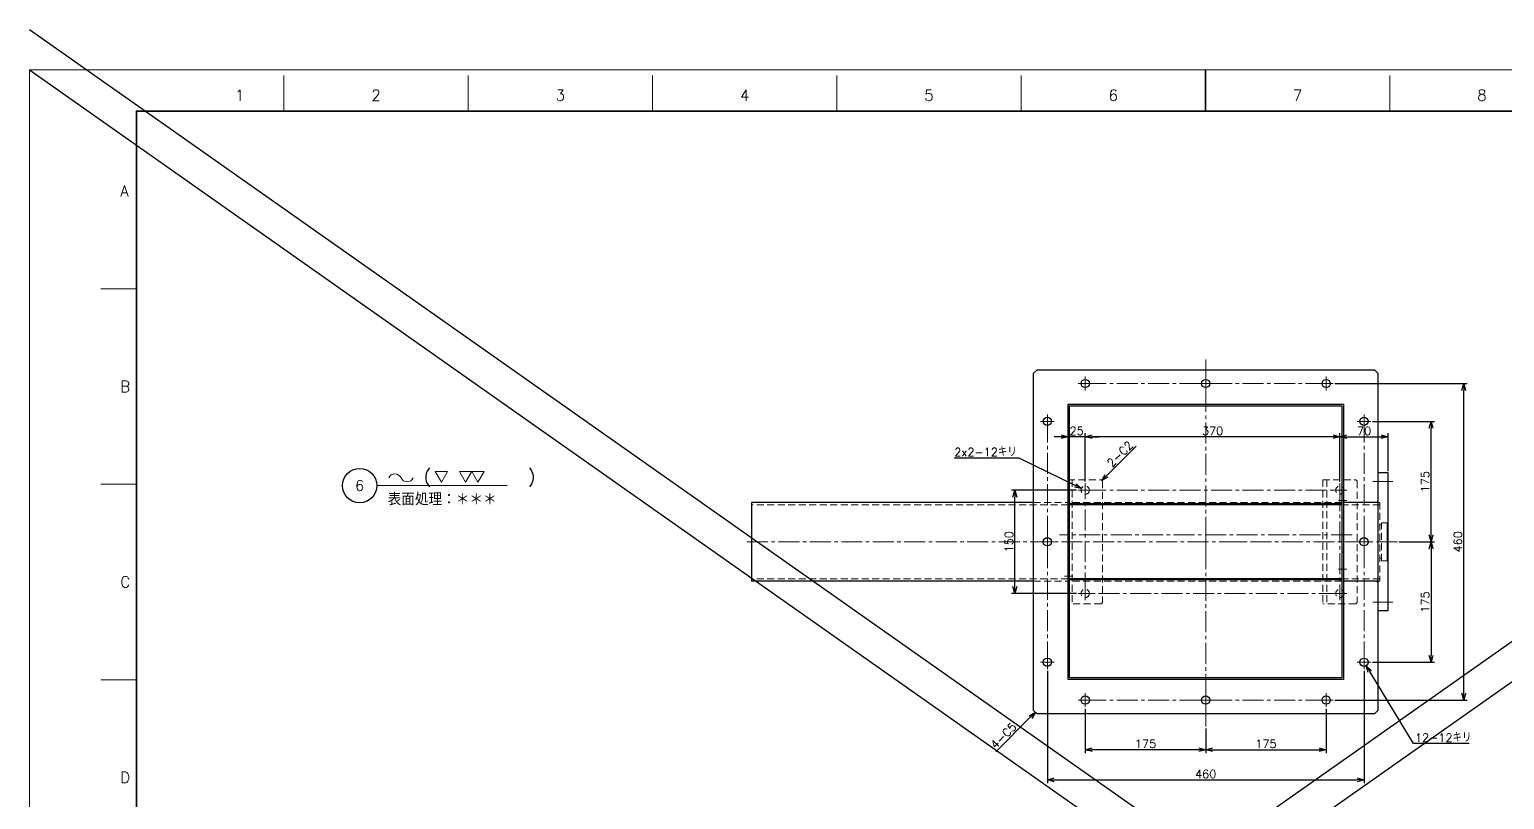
# Model space of a CAD drawing. Header units: millimetres. Extents: x 0 to 7035, y -19 to 2390.
# Drawn here: x 0 to 2143, y 1272 to 2390 of the extents above; entities that cross this region are included whole.
import ezdxf
from ezdxf import colors
from ezdxf.entities.mleader import LeaderData, LeaderLine
from ezdxf.enums import TextEntityAlignment as Align
from ezdxf.math import Vec2, Vec3

# ---------------------------------------------------------------- set-up
doc = ezdxf.new("R2010")
doc.units = ezdxf.units.MM
doc.header["$LTSCALE"] = 1.6
doc.header["$PDMODE"] = 99
doc.header["$PDSIZE"] = 1
doc.linetypes.add('CENTER2', pattern=[28.575, 19.05, -3.175, 3.175, -3.175])
doc.linetypes.add('HIDDEN', pattern=[9.525, 6.35, -3.175])
for name, color, linetype, lineweight in [('01_NORMAL', 7, 'Continuous', 25), ('04_HIDDEN', 2, 'HIDDEN', 13), ('05_CENTER', 4, 'CENTER2', 13), ('07_TEXT', 3, 'Continuous', 13), ('07_寸法線', 3, 'Continuous', 9), ('08_DIM', 3, 'Continuous', 13), ('90_FRAME', 5, 'Continuous', 35)]:
    doc.layers.add(name, color=color, linetype=linetype, lineweight=lineweight)
doc.layers.add('10_DRAFT', color=8, linetype='Continuous', lineweight=0, plot=False)
doc.layers.add('91_BLANK', color=5, linetype='Continuous', lineweight=0, plot=False)
doc.styles.add('KSS_TXT', font='txt.shx', dxfattribs={"bigfont": 'extfont2.shx'})
doc.styles.get("Standard").update_dxf_attribs({"font": 'txt.shx', "bigfont": 'extfont2.shx'})
doc.dimstyles.new('KSS_DIM', dxfattribs={"dimscale": 4, "dimtxt": 3, "dimasz": 2.5, "dimexe": 1.25, "dimexo": 0.625, "dimtad": 1, "dimdsep": 46, "dimtxsty": 'KSS_TXT', "dimblk": 'OPEN30', "dimcen": 0, "dimazin": 2, "dimtfac": 0.75, "dimtmove": 0, "dimatfit": 3, "dimldrblk": 'OPEN30', "dimfxl": 1.25, "dimtolj": 1, "dimarcsym": 0})
doc.dimstyles.new('KSS_DIM$3', dxfattribs={"dimscale": 4, "dimtxt": 3, "dimasz": 2.5, "dimexe": 1.25, "dimexo": 0.625, "dimtad": 1, "dimtih": 1, "dimtoh": 1, "dimdsep": 46, "dimtxsty": 'KSS_TXT', "dimblk": 'OPEN30', "dimcen": 0, "dimazin": 2, "dimtfac": 0.75, "dimtofl": 0, "dimtmove": 0, "dimatfit": 3, "dimldrblk": 'OPEN30', "dimfxl": 1.25, "dimtolj": 1, "dimarcsym": 0})

# ---------------------------------------------------------------- blocks, each defined once
blk = doc.blocks.new('AM_BALLOON1')
at = {"transparency": 16777216}
blk.add_circle((0, 0), 5, dxfattribs=at)
blk.add_attdef('B_NUMBER', text='', height=3, dxfattribs=at).set_placement((0, 0), align=Align.MIDDLE_CENTER)
blk = doc.blocks.new('_OPEN')
at = {"color": 0, "linetype": 'ByBlock'}
for p, q in [((-1, 0.17), (0, 0)), ((0, 0), (-1, -0.17)), ((0, 0), (-1, 0))]:
    blk.add_line(p, q, dxfattribs=at)
blk = doc.blocks.new('p1ba05')
for centre, start, end in [((-2.95, 0.29), 24.2276, 155.5758), ((0, 1.62), 204.2276, 335.5758)]:
    blk.add_arc(centre, 1.62, start, end)
blk = doc.blocks.new('p1ba01')
for p, q in [((0, 0), (-1.5, 2.6)), ((-1.5, 2.6), (1.5, 2.6)), ((1.5, 2.6), (0, 0))]:
    blk.add_line(p, q)
blk = doc.blocks.new('p1ba02')
for p, q in [((-1.5, 2.6), (1.5, 2.6)), ((0, 0), (-1.5, 2.6)), ((1.5, 2.6), (0, 0)), ((3, 0), (1.5, 2.6)), ((1.5, 2.6), (4.5, 2.6)), ((4.5, 2.6), (3, 0))]:
    blk.add_line(p, q)
blk = doc.blocks.new('_Open30')
at = {"color": 0, "linetype": 'ByBlock', "lineweight": -2}
for p, q in [((-1, 0.27), (0, 0)), ((0, 0), (-1, -0.27)), ((0, 0), (-1, 0))]:
    blk.add_line(p, q, dxfattribs=at)
blk = doc.blocks.new('*D142')
at = {"layer": '08_DIM', "color": 0, "lineweight": -2, "transparency": 16777216}
blk.add_line((1454, 1391.5), (1403.5, 1340.9), dxfattribs=at)
at = {"layer": 'Defpoints', "color": 0, "transparency": 16777216}
for p in [(1461.1, 1398.5), (1380.5, 1318), (1380.5, 1318)]:
    blk.add_point(p, dxfattribs=at)
at = {"layer": '08_DIM', "color": 0, "lineweight": -2, "transparency": 16777216, "xscale": 10, "yscale": 10, "zscale": 10, "rotation": 44.99999999999992}
blk.add_blockref('_Open30', (1461.1, 1398.5), dxfattribs=at)
at = {"layer": '08_DIM', "color": 0, "transparency": 16777216, "insert": (1414.8, 1364.3), "char_height": 12, "attachment_point": 5, "rotation": 45, "style": 'KSS_TXT'}
blk.add_mtext('\\A1;4-C5', dxfattribs=at)
blk = doc.blocks.new('*D149')
at = {"layer": '08_DIM', "color": 0, "lineweight": -2, "transparency": 16777216}
for p, q in [((1343, 1767.9), (1437.1, 1767.9)), ((1437.1, 1767.9), (1519.2, 1728))]:
    blk.add_line(p, q, dxfattribs=at)
at = {"layer": 'Defpoints', "color": 0, "transparency": 16777216}
for p in [(1528.2, 1723.7), (1538.9, 1718.4)]:
    blk.add_point(p, dxfattribs=at)
at = {"layer": '08_DIM', "color": 0, "lineweight": -2, "transparency": 16777216, "xscale": 10, "yscale": 10, "zscale": 10, "rotation": 334.0855393128427}
blk.add_blockref('_Open30', (1528.2, 1723.7), dxfattribs=at)
at = {"layer": '08_DIM', "color": 0, "transparency": 16777216, "insert": (1388.8, 1776.4), "char_height": 12, "attachment_point": 5, "style": 'KSS_TXT'}
blk.add_mtext('\\A1;2x2-12キリ', dxfattribs=at)
blk = doc.blocks.new('*D179')
at = {"layer": '08_DIM', "color": 0, "lineweight": -2, "transparency": 16777216}
for p, q in [((1533.6, 1403.5), (1533.6, 1339)), ((1708.6, 1375), (1708.6, 1339)), ((1698.6, 1344), (1543.6, 1344))]:
    blk.add_line(p, q, dxfattribs=at)
at = {"layer": 'Defpoints', "color": 0, "transparency": 16777216}
for p in [(1533.6, 1406), (1708.6, 1377.5), (1533.6, 1344)]:
    blk.add_point(p, dxfattribs=at)
at = {"layer": '08_DIM', "color": 0, "lineweight": -2, "transparency": 16777216, "xscale": 10, "yscale": 10, "zscale": 10, "rotation": 180}
blk.add_blockref('_Open30', (1533.6, 1344), dxfattribs=at)
at = {"layer": '08_DIM', "color": 0, "lineweight": -2, "transparency": 16777216, "xscale": 10, "yscale": 10, "zscale": 10}
blk.add_blockref('_Open30', (1708.6, 1344), dxfattribs=at)
at = {"layer": '08_DIM', "color": 0, "transparency": 16777216, "insert": (1621.1, 1352.5), "char_height": 12, "attachment_point": 5, "style": 'KSS_TXT'}
blk.add_mtext('\\A1;175', dxfattribs=at)
blk = doc.blocks.new('*D180')
at = {"layer": '08_DIM', "color": 0, "lineweight": -2, "transparency": 16777216}
for p, q in [((1883.6, 1403.5), (1883.6, 1339)), ((1708.6, 1375), (1708.6, 1339)), ((1718.6, 1344), (1873.6, 1344))]:
    blk.add_line(p, q, dxfattribs=at)
at = {"layer": 'Defpoints', "color": 0, "transparency": 16777216}
for p in [(1883.6, 1406), (1708.6, 1377.5), (1883.6, 1344)]:
    blk.add_point(p, dxfattribs=at)
at = {"layer": '08_DIM', "color": 0, "lineweight": -2, "transparency": 16777216, "xscale": 10, "yscale": 10, "zscale": 10, "rotation": 180}
blk.add_blockref('_Open30', (1708.6, 1344), dxfattribs=at)
at = {"layer": '08_DIM', "color": 0, "lineweight": -2, "transparency": 16777216, "xscale": 10, "yscale": 10, "zscale": 10}
blk.add_blockref('_Open30', (1883.6, 1344), dxfattribs=at)
at = {"layer": '08_DIM', "color": 0, "transparency": 16777216, "insert": (1796.1, 1352.5), "char_height": 12, "attachment_point": 5, "style": 'KSS_TXT'}
blk.add_mtext('\\A1;175', dxfattribs=at)
blk = doc.blocks.new('*D178')
at = {"layer": '08_DIM', "color": 0, "lineweight": -2, "transparency": 16777216}
for p, q in [((1478.6, 1458.5), (1478.6, 1295.2)), ((1938.6, 1458.5), (1938.6, 1295.2)), ((1488.6, 1300.2), (1928.6, 1300.2))]:
    blk.add_line(p, q, dxfattribs=at)
at = {"layer": 'Defpoints', "color": 0, "transparency": 16777216}
for p in [(1478.6, 1461), (1938.6, 1461), (1938.6, 1300.2)]:
    blk.add_point(p, dxfattribs=at)
at = {"layer": '08_DIM', "color": 0, "lineweight": -2, "transparency": 16777216, "xscale": 10, "yscale": 10, "zscale": 10, "rotation": 180}
blk.add_blockref('_Open30', (1478.6, 1300.2), dxfattribs=at)
at = {"layer": '08_DIM', "color": 0, "lineweight": -2, "transparency": 16777216, "xscale": 10, "yscale": 10, "zscale": 10}
blk.add_blockref('_Open30', (1938.6, 1300.2), dxfattribs=at)
at = {"layer": '08_DIM', "color": 0, "transparency": 16777216, "insert": (1708.6, 1308.7), "char_height": 12, "attachment_point": 5, "style": 'KSS_TXT'}
blk.add_mtext('\\A1;460', dxfattribs=at)
blk = doc.blocks.new('*D181')
at = {"layer": '08_DIM', "color": 0, "lineweight": -2, "transparency": 16777216}
for p, q in [((1951.1, 1821), (2040.9, 1821)), ((2035.9, 1656), (2035.9, 1811)), ((1989.5, 1646), (2040.9, 1646))]:
    blk.add_line(p, q, dxfattribs=at)
at = {"layer": 'Defpoints', "color": 0, "transparency": 16777216}
for p in [(1948.6, 1821), (2035.9, 1821), (1987, 1646)]:
    blk.add_point(p, dxfattribs=at)
at = {"layer": '08_DIM', "color": 0, "lineweight": -2, "transparency": 16777216, "xscale": 10, "yscale": 10, "zscale": 10}
for p, rotation in [((2035.9, 1821), 90), ((2035.9, 1646), 270)]:
    blk.add_blockref('_Open30', p, dxfattribs=dict(at, rotation=rotation))
at = {"layer": '08_DIM', "color": 0, "transparency": 16777216, "insert": (2027.4, 1733.5), "char_height": 12, "attachment_point": 5, "rotation": 90, "style": 'KSS_TXT'}
blk.add_mtext('\\A1;175', dxfattribs=at)
blk = doc.blocks.new('*D182')
at = {"layer": '08_DIM', "color": 0, "lineweight": -2, "transparency": 16777216}
for p, q in [((1989.5, 1646), (2040.9, 1646)), ((2035.9, 1636), (2035.9, 1481)), ((1951.1, 1471), (2040.9, 1471))]:
    blk.add_line(p, q, dxfattribs=at)
at = {"layer": 'Defpoints', "color": 0, "transparency": 16777216}
for p in [(1987, 1646), (1948.6, 1471), (2035.9, 1471)]:
    blk.add_point(p, dxfattribs=at)
at = {"layer": '08_DIM', "color": 0, "lineweight": -2, "transparency": 16777216, "xscale": 10, "yscale": 10, "zscale": 10}
for p, rotation in [((2035.9, 1646), 90), ((2035.9, 1471), 270)]:
    blk.add_blockref('_Open30', p, dxfattribs=dict(at, rotation=rotation))
at = {"layer": '08_DIM', "color": 0, "transparency": 16777216, "insert": (2027.4, 1558.5), "char_height": 12, "attachment_point": 5, "rotation": 90, "style": 'KSS_TXT'}
blk.add_mtext('\\A1;175', dxfattribs=at)
blk = doc.blocks.new('*D183')
at = {"layer": '08_DIM', "color": 0, "lineweight": -2, "transparency": 16777216}
for p, q in [((1896.1, 1876), (2088.3, 1876)), ((2083.3, 1426), (2083.3, 1866)), ((1896.1, 1416), (2088.3, 1416))]:
    blk.add_line(p, q, dxfattribs=at)
at = {"layer": 'Defpoints', "color": 0, "transparency": 16777216}
for p in [(1893.6, 1876), (2083.3, 1876), (1893.6, 1416)]:
    blk.add_point(p, dxfattribs=at)
at = {"layer": '08_DIM', "color": 0, "lineweight": -2, "transparency": 16777216, "xscale": 10, "yscale": 10, "zscale": 10}
for p, rotation in [((2083.3, 1876), 90), ((2083.3, 1416), 270)]:
    blk.add_blockref('_Open30', p, dxfattribs=dict(at, rotation=rotation))
at = {"layer": '08_DIM', "color": 0, "transparency": 16777216, "insert": (2074.8, 1646), "char_height": 12, "attachment_point": 5, "rotation": 90, "style": 'KSS_TXT'}
blk.add_mtext('\\A1;460', dxfattribs=at)
blk = doc.blocks.new('*D184')
at = {"layer": '08_DIM', "color": 0, "lineweight": -2, "transparency": 16777216}
for p, q in [((2010.3, 1352.9), (1946.9, 1457.4)), ((2091.4, 1352.9), (2010.3, 1352.9))]:
    blk.add_line(p, q, dxfattribs=at)
at = {"layer": 'Defpoints', "color": 0, "transparency": 16777216}
for p in [(1935.4, 1476.2), (1941.7, 1465.9)]:
    blk.add_point(p, dxfattribs=at)
at = {"layer": '08_DIM', "color": 0, "lineweight": -2, "transparency": 16777216, "xscale": 10, "yscale": 10, "zscale": 10, "rotation": 121.2516655198525}
blk.add_blockref('_Open30', (1941.7, 1465.9), dxfattribs=at)
at = {"layer": '08_DIM', "color": 0, "transparency": 16777216, "insert": (2053.6, 1361.4), "char_height": 12, "attachment_point": 5, "style": 'KSS_TXT'}
blk.add_mtext('\\A1;12-{\\A1;12}キリ', dxfattribs=at)
blk = doc.blocks.new('*D185')
at = {"layer": '08_DIM', "color": 0, "lineweight": -2, "transparency": 16777216}
for p, q in [((1903.6, 1733.5), (1903.6, 1803.7)), ((1973.6, 1748.5), (1973.6, 1803.7)), ((1913.6, 1798.7), (1963.6, 1798.7))]:
    blk.add_line(p, q, dxfattribs=at)
at = {"layer": 'Defpoints', "color": 0, "transparency": 16777216}
for p in [(1973.6, 1798.7), (1973.6, 1746), (1903.6, 1731)]:
    blk.add_point(p, dxfattribs=at)
at = {"layer": '08_DIM', "color": 0, "lineweight": -2, "transparency": 16777216, "xscale": 10, "yscale": 10, "zscale": 10, "rotation": 180}
blk.add_blockref('_Open30', (1903.6, 1798.7), dxfattribs=at)
at = {"layer": '08_DIM', "color": 0, "lineweight": -2, "transparency": 16777216, "xscale": 10, "yscale": 10, "zscale": 10}
blk.add_blockref('_Open30', (1973.6, 1798.7), dxfattribs=at)
at = {"layer": '08_DIM', "color": 0, "transparency": 16777216, "insert": (1938.6, 1807.2), "char_height": 12, "attachment_point": 5, "style": 'KSS_TXT'}
blk.add_mtext('\\A1;70', dxfattribs=at)
blk = doc.blocks.new('*D186')
at = {"layer": '08_DIM', "color": 0, "lineweight": -2, "transparency": 16777216}
for p, q in [((1533.6, 1733.5), (1533.6, 1803.7)), ((1903.6, 1733.5), (1903.6, 1803.7)), ((1893.6, 1798.7), (1543.6, 1798.7))]:
    blk.add_line(p, q, dxfattribs=at)
at = {"layer": 'Defpoints', "color": 0, "transparency": 16777216}
for p in [(1533.6, 1798.7), (1533.6, 1731), (1903.6, 1731)]:
    blk.add_point(p, dxfattribs=at)
at = {"layer": '08_DIM', "color": 0, "lineweight": -2, "transparency": 16777216, "xscale": 10, "yscale": 10, "zscale": 10, "rotation": 180}
blk.add_blockref('_Open30', (1533.6, 1798.7), dxfattribs=at)
at = {"layer": '08_DIM', "color": 0, "lineweight": -2, "transparency": 16777216, "xscale": 10, "yscale": 10, "zscale": 10}
blk.add_blockref('_Open30', (1903.6, 1798.7), dxfattribs=at)
at = {"layer": '08_DIM', "color": 0, "transparency": 16777216, "insert": (1718.6, 1807.2), "char_height": 12, "attachment_point": 5, "style": 'KSS_TXT'}
blk.add_mtext('\\A1;370', dxfattribs=at)
blk = doc.blocks.new('*D187')
at = {"layer": '08_DIM', "color": 0, "lineweight": -2, "transparency": 16777216}
for p, q in [((1521.1, 1721), (1426.3, 1721)), ((1431.3, 1581), (1431.3, 1711)), ((1521.1, 1571), (1426.3, 1571))]:
    blk.add_line(p, q, dxfattribs=at)
at = {"layer": 'Defpoints', "color": 0, "transparency": 16777216}
for p in [(1431.3, 1721), (1523.6, 1721), (1523.6, 1571)]:
    blk.add_point(p, dxfattribs=at)
at = {"layer": '08_DIM', "color": 0, "lineweight": -2, "transparency": 16777216, "xscale": 10, "yscale": 10, "zscale": 10}
for p, rotation in [((1431.3, 1721), 90), ((1431.3, 1571), 270)]:
    blk.add_blockref('_Open30', p, dxfattribs=dict(at, rotation=rotation))
at = {"layer": '08_DIM', "color": 0, "transparency": 16777216, "insert": (1422.8, 1646), "char_height": 12, "attachment_point": 5, "rotation": 90, "style": 'KSS_TXT'}
blk.add_mtext('\\A1;150', dxfattribs=at)
blk = doc.blocks.new('*D188')
at = {"layer": '08_DIM', "color": 0, "lineweight": -2, "transparency": 16777216}
for p, q in [((1508.6, 1738.5), (1508.6, 1803.7)), ((1533.6, 1733.5), (1533.6, 1803.7)), ((1498.6, 1798.7), (1488.6, 1798.7)), ((1533.6, 1798.7), (1508.6, 1798.7)), ((1543.6, 1798.7), (1553.6, 1798.7))]:
    blk.add_line(p, q, dxfattribs=at)
at = {"layer": 'Defpoints', "color": 0, "transparency": 16777216}
for p in [(1508.6, 1798.7), (1508.6, 1736), (1533.6, 1731)]:
    blk.add_point(p, dxfattribs=at)
at = {"layer": '08_DIM', "color": 0, "lineweight": -2, "transparency": 16777216, "xscale": 10, "yscale": 10, "zscale": 10}
blk.add_blockref('_Open30', (1508.6, 1798.7), dxfattribs=at)
at = {"layer": '08_DIM', "color": 0, "lineweight": -2, "transparency": 16777216, "xscale": 10, "yscale": 10, "zscale": 10, "rotation": 180}
blk.add_blockref('_Open30', (1533.6, 1798.7), dxfattribs=at)
at = {"layer": '08_DIM', "color": 0, "transparency": 16777216, "insert": (1521.1, 1807.2), "char_height": 12, "attachment_point": 5, "style": 'KSS_TXT'}
blk.add_mtext('\\A1;25', dxfattribs=at)
blk = doc.blocks.new('*D189')
at = {"layer": '08_DIM', "color": 0, "lineweight": -2, "transparency": 16777216}
blk.add_line((1564.6, 1742.1), (1607.4, 1784.9), dxfattribs=at)
at = {"layer": 'Defpoints', "color": 0, "transparency": 16777216}
for p in [(1622.7, 1800.2), (1622.7, 1800.2), (1557.6, 1735)]:
    blk.add_point(p, dxfattribs=at)
at = {"layer": '08_DIM', "color": 0, "lineweight": -2, "transparency": 16777216, "xscale": 10, "yscale": 10, "zscale": 10, "rotation": 225.0000000000001}
blk.add_blockref('_Open30', (1557.6, 1735), dxfattribs=at)
at = {"layer": '08_DIM', "color": 0, "transparency": 16777216, "insert": (1584.1, 1773.6), "char_height": 12, "attachment_point": 5, "rotation": 45, "style": 'KSS_TXT'}
blk.add_mtext('\\A1;2-C2', dxfattribs=at)

msp = doc.modelspace()

# ---------------------------------------------------------------- linework, layer by layer
at = {"color": 0}
for p, q in [((1048.55, 1703.194), (1048.55, 1588.894)), ((1458.55, 1703.194), (1048.55, 1703.194)), ((1906.25, 1701.194), (1510.85, 1701.194)), ((1906.25, 1699.994), (1510.85, 1699.994)), ((1958.05, 1703.194), (1908.55, 1703.194)), ((1458.55, 1588.894), (1048.55, 1588.894)), ((1906.25, 1592.094), (1510.85, 1592.094)), ((1906.25, 1590.894), (1510.85, 1590.894)), ((1958.05, 1588.894), (1908.55, 1588.894))]:
    msp.add_line(p, q, dxfattribs=at)
for points in [[(1953.55, 1396.044), (1463.55, 1396.044), (1458.55, 1401.044), (1458.55, 1891.044), (1463.55, 1896.044), (1953.55, 1896.044), (1958.55, 1891.044), (1958.55, 1401.044)], [(1908.55, 1446.044), (1508.55, 1446.044), (1508.55, 1846.044), (1908.55, 1846.044)], [(1906.25, 1448.344), (1510.85, 1448.344), (1510.85, 1843.744), (1906.25, 1843.744)], [(1973.55, 1746.044), (1958.55, 1746.044), (1958.55, 1546.044), (1973.55, 1546.044)]]:
    msp.add_lwpolyline(points, close=True, dxfattribs=at)
at = {"color": 3}
for points in [[(1958.55, 1703.194), (1956.55, 1703.194), (1956.55, 1703.194), (1958.55, 1705.194)], [(1958.55, 1588.894), (1956.55, 1588.894), (1956.55, 1588.894), (1958.55, 1586.894)]]:
    msp.add_lwpolyline(points, close=True, dxfattribs=at)
at = {"color": 0}
for centre in [(1533.55, 1876.044), (1708.55, 1876.044), (1883.55, 1876.044), (1478.55, 1821.044), (1938.55, 1821.044), (1478.55, 1646.044), (1938.55, 1646.044), (1478.55, 1471.044), (1938.55, 1471.044), (1533.55, 1416.044), (1708.55, 1416.044), (1883.55, 1416.044)]:
    msp.add_circle(centre, 6, dxfattribs=at)
at = {"layer": '01_NORMAL'}
for p, q in [((0, 2390.448), (3312.803, 58.769)), ((3417.101, 2390.448), (104.297, 58.769)), ((0, 2331.679), (3312.803, 0)), ((3417.101, 2331.679), (104.297, 0))]:
    msp.add_line(p, q, dxfattribs=at)
at = {"layer": '04_HIDDEN'}
for p, q in [((1508.55, 1736.044), (1508.55, 1556.044)), ((1508.55, 1736.044), (1556.55, 1736.044)), ((1514.55, 1736.044), (1514.55, 1556.044)), ((1558.55, 1734.044), (1556.55, 1736.044)), ((1878.55, 1736.044), (1878.55, 1556.044)), ((1878.55, 1736.044), (1926.55, 1736.044)), ((1884.55, 1736.044), (1884.55, 1556.044)), ((1928.55, 1734.044), (1926.55, 1736.044)), ((1558.55, 1734.044), (1558.55, 1558.044)), ((1928.55, 1734.044), (1928.55, 1558.044)), ((1508.55, 1699.994), (1048.55, 1699.994)), ((1458.55, 1703.194), (1510.55, 1703.194)), ((1906.55, 1703.194), (1510.55, 1703.194)), ((1961.55, 1699.994), (1908.55, 1699.994)), ((1958.55, 1703.194), (1961.55, 1703.194)), ((1961.55, 1703.194), (1961.55, 1588.894)), ((1510.55, 1681.044), (1508.55, 1681.044)), ((1908.55, 1681.044), (1906.55, 1681.044)), ((1964.05, 1618.544), (1964.05, 1673.544)), ((1972.05, 1673.544), (1973.55, 1674.41)), ((1964.05, 1670.544), (1961.55, 1670.544)), ((1510.55, 1631.044), (1508.55, 1631.044)), ((1908.55, 1631.044), (1906.55, 1631.044)), ((1964.05, 1621.544), (1961.55, 1621.544)), ((1972.05, 1618.544), (1973.55, 1617.678)), ((1508.55, 1592.094), (1048.55, 1592.094)), ((1458.55, 1588.894), (1510.55, 1588.894)), ((1906.55, 1588.894), (1510.55, 1588.894)), ((1961.55, 1592.094), (1908.55, 1592.094)), ((1958.55, 1588.894), (1961.55, 1588.894)), ((1556.55, 1556.044), (1508.55, 1556.044)), ((1556.55, 1556.044), (1558.55, 1558.044)), ((1926.55, 1556.044), (1878.55, 1556.044)), ((1926.55, 1556.044), (1928.55, 1558.044))]:
    msp.add_line(p, q, dxfattribs=at)
for points in [[(1972.05, 1673.544), (1964.05, 1673.544)], [(1972.05, 1618.544), (1964.05, 1618.544)]]:
    msp.add_lwpolyline(points, dxfattribs=at)
for centre in [(1533.55, 1721.044), (1903.55, 1721.044), (1533.55, 1571.044), (1903.55, 1571.044)]:
    msp.add_circle(centre, 6, dxfattribs=at)
at = {"layer": '05_CENTER'}
for p, q in [((1708.55, 1377.458), (1708.55, 1914.629)), ((1533.55, 1866.044), (1533.55, 1886.044)), ((1708.55, 1866.044), (1708.55, 1886.044)), ((1883.55, 1866.044), (1883.55, 1886.044)), ((1523.55, 1876.044), (1543.55, 1876.044)), ((1533.55, 1876.044), (1883.55, 1876.044)), ((1698.55, 1876.044), (1718.55, 1876.044)), ((1873.55, 1876.044), (1893.55, 1876.044)), ((1478.55, 1831.044), (1478.55, 1811.044)), ((1938.55, 1831.044), (1938.55, 1811.044)), ((1488.55, 1821.044), (1468.55, 1821.044)), ((1478.55, 1821.044), (1478.55, 1471.044)), ((1928.55, 1821.044), (1948.55, 1821.044)), ((1938.55, 1821.044), (1938.55, 1471.044)), ((1543.55, 1721.044), (1523.55, 1721.044)), ((1533.55, 1711.044), (1533.55, 1731.044)), ((1893.55, 1721.044), (1913.55, 1721.044)), ((1903.55, 1711.044), (1903.55, 1731.044)), ((1980.547, 1733.544), (1951.174, 1733.544)), ((1913.353, 1706.044), (1901.635, 1706.044)), ((1478.55, 1656.044), (1478.55, 1636.044)), ((1921.093, 1656.044), (1496.007, 1656.044)), ((1938.55, 1656.044), (1938.55, 1636.044)), ((1987.022, 1646.044), (1039.141, 1646.044)), ((1488.55, 1646.044), (1468.55, 1646.044)), ((1928.55, 1646.044), (1948.55, 1646.044)), ((1515.371, 1596.044), (1503.653, 1596.044)), ((1913.353, 1606.044), (1901.635, 1606.044)), ((1543.55, 1571.044), (1523.55, 1571.044)), ((1533.55, 1581.044), (1533.55, 1561.044)), ((1893.55, 1571.044), (1913.55, 1571.044)), ((1903.55, 1581.044), (1903.55, 1561.044)), ((1980.547, 1558.544), (1951.174, 1558.544)), ((1478.55, 1481.044), (1478.55, 1461.044)), ((1938.55, 1481.044), (1938.55, 1461.044)), ((1488.55, 1471.044), (1468.55, 1471.044)), ((1928.55, 1471.044), (1948.55, 1471.044)), ((1523.55, 1416.044), (1543.55, 1416.044)), ((1533.55, 1426.044), (1533.55, 1406.044)), ((1533.55, 1416.044), (1883.55, 1416.044)), ((1698.55, 1416.044), (1718.55, 1416.044)), ((1708.55, 1426.044), (1708.55, 1406.044)), ((1873.55, 1416.044), (1893.55, 1416.044)), ((1883.55, 1426.044), (1883.55, 1406.044))]:
    msp.add_line(p, q, dxfattribs=at)
msp.add_lwpolyline([(1533.55, 1721.044), (1903.55, 1721.044), (1903.55, 1571.044), (1533.55, 1571.044)], close=True, dxfattribs=at)
at = {"layer": '08_DIM'}
msp.add_line((504.597, 1727.725), (693.968, 1727.725), dxfattribs=at)
at = {"layer": '10_DRAFT'}
for p, q in [((1972.05, 1673.544), (1972.05, 1618.544)), ((1708.55, 1637.029), (1708.55, 1655.058)), ((1749.536, 1646.044), (1767.565, 1646.044))]:
    msp.add_line(p, q, dxfattribs=at)
at = {"layer": '90_FRAME', "color": 4, "lineweight": 13}
for p, q in [((369.502, 2271.831), (369.502, 2323.679)), ((637.235, 2271.831), (637.235, 2323.679)), ((904.969, 2271.831), (904.969, 2323.679)), ((1172.702, 2271.831), (1172.702, 2323.679)), ((1440.436, 2271.831), (1440.436, 2323.679)), ((1975.903, 2271.831), (1975.903, 2323.679)), ((155.384, 2013.69), (103.536, 2013.69)), ((155.384, 1729.701), (103.536, 1729.701)), ((155.384, 1445.713), (103.536, 1445.713))]:
    msp.add_line(p, q, dxfattribs=at)
at = {"layer": '90_FRAME'}
msp.add_line((1708.17, 2331.679), (1708.17, 2271.831), dxfattribs=at)
msp.add_lwpolyline([(155.384, 51.616), (3260.956, 51.616), (3260.956, 2271.831), (155.384, 2271.831)], close=True, dxfattribs=at)
at = {"layer": '91_BLANK'}
msp.add_lwpolyline([(0, 0), (3312.803, 0), (3312.803, 2331.679), (0, 2331.679)], close=True, dxfattribs=at)

# ---------------------------------------------------------------- block references
at = {"layer": '08_DIM', "xscale": 6, "yscale": 6, "zscale": 6}
for name, p in [('p1ba05', (548.527, 1733.195)), ('p1ba01', (598.342, 1732.494)), ('p1ba02', (633.41, 1732.494))]:
    msp.add_blockref(name, p, dxfattribs=at)

# ---------------------------------------------------------------- texts
at = {"layer": '07_TEXT', "style": 'KSS_TXT'}
msp.add_text('(        )', height=18, dxfattribs=at).set_placement((572.561, 1732.043))
at = {"layer": '07_TEXT', "insert": (520.25, 1716.98), "char_height": 18, "attachment_point": 1, "style": 'KSS_TXT'}
msp.add_mtext('表面処理：＊＊＊', dxfattribs=at)
at = {"layer": '90_FRAME', "color": 0, "lineweight": 13, "style": 'KSS_TXT'}
for s, p in [('1', (305.507, 2282.158)), ('2', (503.368, 2282.158)), ('3', (771.102, 2282.158)), ('4', (1038.836, 2282.158)), ('5', (1306.569, 2282.158)), ('6', (1574.303, 2282.158)), ('7', (1842.036, 2282.158)), ('8', (2109.77, 2282.158))]:
    msp.add_text(s, height=16, dxfattribs=at).set_placement(p, align=Align.BOTTOM_CENTER)
for s, p in [('A', (131.829, 2155.685)), ('B', (131.829, 1871.696)), ('C', (131.829, 1587.707)), ('D', (131.829, 1303.718))]:
    msp.add_text(s, height=16, dxfattribs=at).set_placement(p, align=Align.MIDDLE_LEFT)

# ---------------------------------------------------------------- dimensions: what is measured, and where the dimension line sits
at = {"layer": '08_DIM'}
for base, p1, p2, picture, middle in [((2083.278, 1876.044), (1893.55, 1416.044), (1893.55, 1876.044), '*D183', (2074.778, 1646.044)), ((2035.931, 1821.044), (1987.022, 1646.044), (1948.55, 1821.044), '*D181', (2027.423, 1733.544)), ((1431.317, 1721.044), (1523.55, 1571.044), (1523.55, 1721.044), '*D187', (1422.809, 1646.044)), ((2035.931, 1471.044), (1987.022, 1646.044), (1948.55, 1471.044), '*D182', (2027.423, 1558.544))]:
    dim = msp.add_linear_dim(base=base, p1=p1, p2=p2, angle=90, dimstyle='KSS_DIM', dxfattribs=at)
    dim.commit()
    dim.dimension.update_dxf_attribs({"geometry": picture, "text_midpoint": middle})
for base, p1, p2, picture, middle in [((1508.55, 1798.73), (1533.55, 1731.044), (1508.55, 1736.044), '*D188', (1521.05, 1807.239)), ((1533.55, 1798.73), (1903.55, 1731.044), (1533.55, 1731.044), '*D186', (1718.55, 1807.23)), ((1973.55, 1798.73), (1903.55, 1731.044), (1973.55, 1746.044), '*D185', (1938.55, 1807.23)), ((1938.55, 1300.16), (1478.55, 1461.044), (1938.55, 1461.044), '*D178', (1708.55, 1308.66)), ((1533.55, 1344.009), (1708.55, 1377.458), (1533.55, 1406.044), '*D179', (1621.05, 1352.517)), ((1883.55, 1344.009), (1708.55, 1377.458), (1883.55, 1406.044), '*D180', (1796.05, 1352.517))]:
    dim = msp.add_linear_dim(base=base, p1=p1, p2=p2, dimstyle='KSS_DIM', dxfattribs=at)
    dim.commit()
    dim.dimension.update_dxf_attribs({"geometry": picture, "text_midpoint": middle})
for p1, p2, text, picture, middle in [((1557.55, 1735.044), (1622.69, 1800.183), '2-C2', '*D189', (1584.11, 1773.624)), ((1461.05, 1398.544), (1380.506, 1317.999), '4-C5', '*D142', (1414.762, 1364.288))]:
    dim = msp.add_aligned_dim(p1=p1, p2=p2, distance=0, text=text, dimstyle='KSS_DIM', override={"dimse1": 1, "dimse2": 1, "dimsd2": 1}, dxfattribs=at)
    dim.commit()
    dim.dimension.update_dxf_attribs({"geometry": picture, "text_midpoint": middle})
for p1, p2, text, override, picture, middle in [((1538.947, 1718.422), (1528.154, 1723.666), '2x2-<>キリ', {"dimpost": '<>', "dimtix": 1}, '*D149', (1388.837, 1767.889)), ((1935.438, 1476.173), (1941.663, 1465.914), '12-{\\A1;<>}キリ', {"dimpost": '<>', "dimtxsty": 'KSS_TXT', "dimtix": 1, "dimtfill": 0, "dimtfillclr": 0}, '*D184', (2053.556, 1352.884))]:
    dim = msp.add_diameter_dim_2p(p1=p1, p2=p2, text=text, dimstyle='KSS_DIM$3', override=override, dxfattribs=at)
    dim.commit()
    dim.dimension.update_dxf_attribs({"geometry": picture, "text_midpoint": middle, "dimtype": 163})

# ---------------------------------------------------------------- leaders
at = {"layer": '07_寸法線'}
ml = msp.add_multileader_block('Standard', dxfattribs=at)
ml.set_content('AM_BALLOON1', color=256, scale=5)
ml.set_attribute('B_NUMBER', '4', width=0)
ml.set_leader_properties(color=256, linetype='ByLayer', lineweight=-1)
ml.set_arrow_properties(name='OPEN')
ml.build(insert=Vec2(0, 0))
ml.multileader.update_dxf_attribs({"leader_type": 0, "has_dogleg": 0, "text_right_attachment_type": 6, "dogleg_length": 0, "arrow_head_size": 10, "scale": 2.5, "block_connection_type": 1})
ctx = ml.context
ctx.base_point, ctx.scale, ctx.char_height, ctx.arrow_head_size, ctx.landing_gap_size, ctx.plane_origin = Vec3(4368.989, 1961.93), 2.5, 20, 10, 10, Vec3(4368.989, 1961.93)
ctx.right_attachment, ctx.attachment_type = 6, 1
notes = []
notes.append((ctx, [(0, (0, 0, 0), (0, 0), (1, 0), 1, [])]))
ctx.block.insert = Vec3(4368.989, 1961.93)
at = {"layer": '08_DIM'}
ml = msp.add_multileader_block('Standard', dxfattribs=at)
ml.set_content('AM_BALLOON1', color=256, scale=5)
ml.set_attribute('B_NUMBER', '6', width=0)
ml.set_leader_properties(color=256, linetype='ByLayer', lineweight=-1)
ml.set_arrow_properties(name='OPEN')
ml.build(insert=Vec2(0, 0))
ml.multileader.update_dxf_attribs({"leader_type": 0, "has_dogleg": 0, "text_right_attachment_type": 6, "dogleg_length": 0, "arrow_head_size": 10, "scale": 2.5, "block_connection_type": 1})
ctx = ml.context
ctx.base_point, ctx.scale, ctx.char_height, ctx.arrow_head_size, ctx.landing_gap_size, ctx.plane_origin = Vec3(479.562, 1727.757), 2.5, 20, 10, 10, Vec3(479.562, 1727.757)
ctx.right_attachment, ctx.attachment_type = 6, 1
notes.append((ctx, [(0, (0, 0, 0), (0, 0), (1, 0), 1, [])]))
ctx.block.insert = Vec3(479.562, 1727.757)
for ctx, leaders in notes:
    for number, flags, end, landing, length, lines in leaders:
        leader = LeaderData()
        leader.index, (leader.has_last_leader_line, leader.has_dogleg_vector, leader.attachment_direction) = number, flags
        leader.last_leader_point, leader.dogleg_vector, leader.dogleg_length = Vec3(end), Vec3(landing), length
        for number, points, colour, breaks in lines:
            line = LeaderLine()
            line.index, line.vertices, line.color, line.breaks = number, Vec3.list(points), colors.encode_raw_color(colour), breaks
            leader.lines.append(line)
        ctx.leaders.append(leader)

doc.saveas('drawing.dxf')
